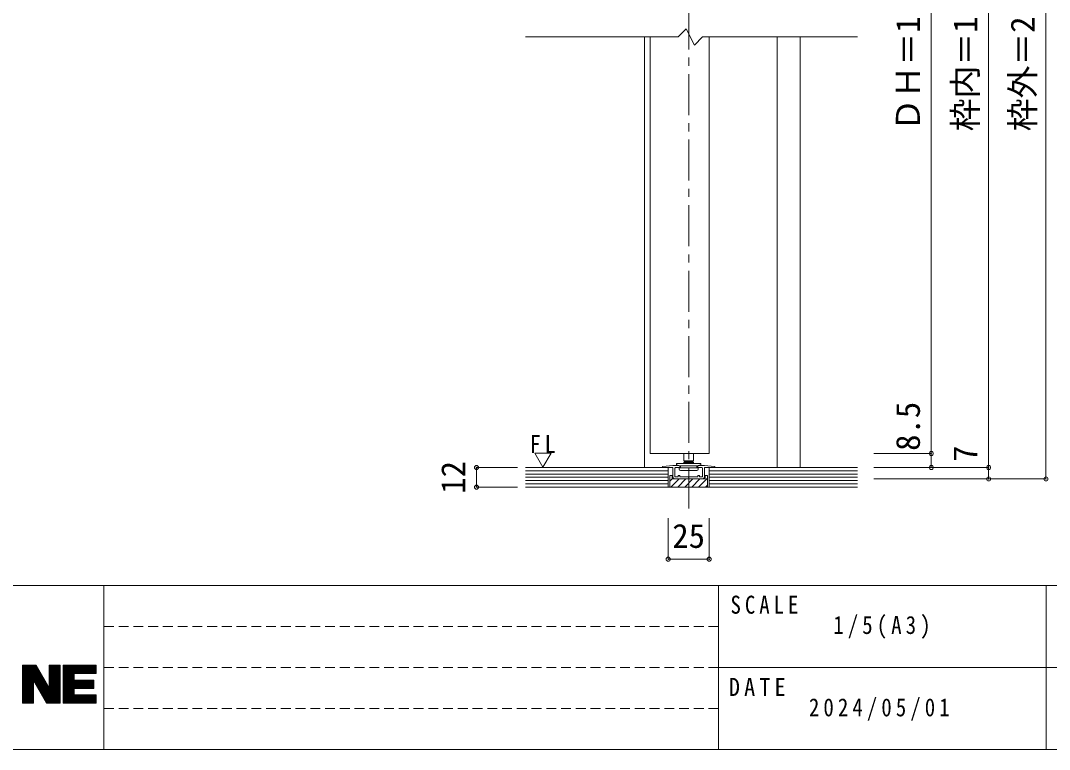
# Model space of a CAD drawing. Units: millimetres on the paper, with parts at other scales. Extents: x -197 to 281, y -138 to 137.
# Drawn here: x -67.3 to 58.2, y -138 to -49.1 of the extents above; entities that cross this region are included whole.
import ezdxf
from ezdxf.enums import TextEntityAlignment as Align

# ---------------------------------------------------------------- set-up
doc = ezdxf.new("R2010")
doc.units = ezdxf.units.MM
doc.header["$PDMODE"] = 32
doc.header["$PDSIZE"] = 0.5
doc.linetypes.add('CHAIN1', pattern=[8, 5, -1, 1, -1])
doc.linetypes.add('DASHED1', pattern=[1.8, 1.2, -0.6])
for name, color, linetype, lineweight in [('0-0_補助線', 7, 'Continuous', 9), ('0-1_通り芯', 4, 'CHAIN1', 9), ('0-3_仕上げ', 2, 'Continuous', 9), ('0-4_枠', 3, 'Continuous', 9), ('0-6_扉', 2, 'Continuous', 9), ('0-7_金物', 7, 'Continuous', 9), ('0-A_文字', 7, 'Continuous', 9), ('0-B_寸法', 7, 'Continuous', 9), ('0-C_ハッチ', 4, 'DASHED1', 9), ('F-0_補助線', 7, 'Continuous', 9), ('F-1_枠', 7, 'Continuous', 9)]:
    doc.layers.add(name, color=color, linetype=linetype, lineweight=lineweight)
doc.layers.add('F-A_文字', color=7, linetype='Continuous')
doc.styles.add('ＭＳ ゴシック', font='')
doc.styles.get('ＭＳ ゴシック').set_extended_font_data('MS Gothic')

msp = doc.modelspace()

# ---------------------------------------------------------------- linework, layer by layer
at = {"layer": '0-0_補助線'}
for p, q in [((13.599, -101.9), (13.599, -102.795)), ((13.599, -102.795), (14.799, -102.795)), ((13.849, -102.839), (13.599, -102.795)), ((13.699, -102.899), (13.599, -102.999)), ((13.699, -102.899), (14.699, -102.899)), ((13.849, -102.839), (14.549, -102.839)), ((13.849, -102.839), (13.849, -102.899)), ((14.549, -102.839), (14.799, -102.795)), ((14.549, -102.839), (14.549, -102.899)), ((14.799, -102.999), (14.699, -102.899)), ((14.799, -102.795), (14.799, -101.9)), ((12.699, -103.339), (12.699, -103.199)), ((12.699, -103.339), (12.873, -103.339)), ((12.799, -103.099), (14.799, -103.099)), ((12.873, -103.339), (13.163, -103.385)), ((13.163, -103.385), (13.189, -103.389)), ((13.189, -103.619), (13.189, -103.389)), ((13.189, -103.391), (15.209, -103.391)), ((13.189, -103.659), (15.209, -103.659)), ((13.199, -103.959), (15.199, -103.959)), ((13.599, -103.099), (13.599, -102.999)), ((14.799, -102.999), (13.599, -102.999)), ((14.799, -102.999), (14.799, -103.099)), ((14.799, -103.099), (15.599, -103.099)), ((15.209, -103.389), (15.524, -103.339)), ((15.209, -103.389), (15.209, -103.619)), ((15.524, -103.339), (15.699, -103.339)), ((15.699, -103.199), (15.699, -103.339))]:
    msp.add_line(p, q, dxfattribs=at)
for points in [[(13.039, -103.799), (13.039, -103.659), (13.149, -103.659)], [(13.149, -103.659), (13.189, -103.659), (13.189, -103.619)], [(15.209, -103.619), (15.209, -103.659), (15.249, -103.659)], [(15.249, -103.659), (15.359, -103.659), (15.359, -103.799)]]:
    msp.add_lwpolyline(points, dxfattribs=at)
for centre, radius, start, end in [((12.799, -103.199), 0.1, 90, 180), ((13.199, -103.799), 0.16, 180, 270), ((15.199, -103.799), 0.16, 270, 0), ((15.599, -103.199), 0.1, 0, 90)]:
    msp.add_arc(centre, radius, start, end, dxfattribs=at)
at = {"layer": '0-1_通り芯'}
msp.add_line((14.199, -108.6), (14.199, 17.25), dxfattribs=at)
at = {"layer": '0-3_仕上げ'}
for p, q in [((11.699, -103.6), (-5.701, -103.6)), ((11.699, -106), (11.699, -103.6)), ((16.699, -106), (16.699, -103.6)), ((34.799, -103.6), (16.699, -103.6)), ((-5.701, -106), (34.799, -106))]:
    msp.add_line(p, q, dxfattribs=at)
at = {"layer": '0-3_仕上げ', "color": 7}
for p, q in [((-5.701, -104), (11.699, -104)), ((16.699, -104), (34.799, -104)), ((-5.701, -104.4), (11.699, -104.4)), ((-5.701, -104.8), (11.699, -104.8)), ((-5.701, -105.2), (11.699, -105.2)), ((16.699, -104.4), (34.799, -104.4)), ((16.699, -104.8), (34.799, -104.8)), ((16.699, -105.2), (34.799, -105.2)), ((-5.701, -105.6), (11.699, -105.6)), ((16.699, -105.6), (34.799, -105.6))]:
    msp.add_line(p, q, dxfattribs=at)
at = {"layer": '0-4_枠', "color": 4}
for p, q in [((8.799, -103.6), (8.799, -51.077)), ((24.999, -103.6), (24.999, -51.077)), ((27.799, -103.6), (27.799, -51.077))]:
    msp.add_line(p, q, dxfattribs=at)
at = {"layer": '0-6_扉'}
for p, q in [((-5.701, -51.077), (12.899, -51.077)), ((15.899, -51.077), (34.799, -51.077))]:
    msp.add_line(p, q, dxfattribs=at)
at = {"layer": '0-6_扉', "color": 6}
for p, q in [((9.499, -101.9), (9.499, -51.077)), ((16.699, -101.9), (16.699, -51.077)), ((9.499, -101.9), (16.699, -101.9))]:
    msp.add_line(p, q, dxfattribs=at)
at = {"layer": '0-6_扉'}
msp.add_lwpolyline([(12.899, -51.077), (13.899, -50.077), (14.899, -52.077), (15.899, -51.077)], dxfattribs=at)
at = {"layer": '0-7_金物'}
for p, q in [((12.259, -103.36), (11.059, -103.48)), ((12.259, -103.6), (11.059, -103.6)), ((12.979, -103.36), (12.259, -103.36)), ((12.259, -104.7), (12.259, -103.6)), ((12.499, -103.7), (12.499, -104.76)), ((12.599, -103.6), (12.979, -103.6)), ((15.419, -103.36), (16.139, -103.36)), ((15.799, -103.6), (15.419, -103.6)), ((15.899, -103.7), (15.899, -104.76)), ((17.339, -103.48), (16.139, -103.36)), ((17.339, -103.6), (16.139, -103.6)), ((16.139, -104.7), (16.139, -103.6)), ((12.499, -104.76), (12.899, -104.76)), ((12.559, -105), (15.839, -105)), ((12.899, -104.6), (12.899, -104.76)), ((13.059, -104.56), (12.939, -104.56)), ((13.099, -104.6), (13.099, -104.76)), ((15.299, -104.6), (15.299, -104.76)), ((15.459, -104.56), (15.339, -104.56)), ((15.499, -104.6), (15.499, -104.76)), ((15.499, -104.76), (15.899, -104.76))]:
    msp.add_line(p, q, dxfattribs=at)
at = {"layer": '0-7_金物', "color": 3}
for p, q in [((12.199, -104.6), (11.899, -104.6)), ((12.199, -104.6), (12.199, -105)), ((12.199, -105), (16.199, -105)), ((16.199, -104.6), (16.492, -104.6)), ((16.199, -104.6), (16.199, -105)), ((16.492, -104.6), (16.492, -106))]:
    msp.add_line(p, q, dxfattribs=at)
msp.add_lwpolyline([(11.899, -104.6), (11.899, -106), (16.492, -106)], dxfattribs=at)
at = {"layer": '0-7_金物'}
msp.add_lwpolyline([(13.099, -104.76), (14.139, -104.76), (14.199, -104.82), (14.259, -104.76), (15.299, -104.76)], dxfattribs=at)
for centre, radius, start, end in [((11.059, -103.54), 0.06, 90, 270), ((12.599, -103.7), 0.1, 90, 180), ((12.979, -103.48), 0.12, 0, 90), ((12.979, -103.48), 0.12, 270, 0), ((15.419, -103.48), 0.12, 90, 180), ((15.419, -103.48), 0.12, 180, 270), ((15.799, -103.7), 0.1, 0, 90), ((17.339, -103.54), 0.06, 270, 90), ((12.559, -104.7), 0.3, 180, 270), ((12.939, -104.6), 0.04, 90, 180), ((13.059, -104.6), 0.04, 0, 90), ((15.339, -104.6), 0.04, 90, 180), ((15.459, -104.6), 0.04, 0, 90), ((15.839, -104.7), 0.3, 270, 0)]:
    msp.add_arc(centre, radius, start, end, dxfattribs=at)
at = {"layer": '0-A_文字'}
msp.add_line((-4.588, -101.837), (-3.588, -103.569), dxfattribs=at)
msp.add_lwpolyline([(-4.588, -101.837), (-2.588, -101.837), (-3.588, -103.569)], dxfattribs=at)
at = {"layer": '0-B_寸法', "color": 4}
for p, q in [((57.799, -105), (57.799, 5.95)), ((50.799, -1.25), (50.799, -103.6)), ((43.799, -2.75), (43.799, -101.9)), ((43.799, -101.9), (36.799, -101.9)), ((43.799, -103.6), (43.799, -101.9)), ((-11.701, -103.6), (-11.701, -106)), ((-11.701, -103.6), (-6.701, -103.6)), ((50.799, -103.6), (36.799, -103.6)), ((43.799, -103.6), (36.799, -103.6)), ((50.799, -103.6), (36.799, -103.6)), ((50.799, -105), (50.799, -103.6)), ((57.799, -105), (36.799, -105)), ((50.799, -105), (36.799, -105)), ((-11.701, -106), (-6.701, -106)), ((11.699, -114.794), (11.699, -109.794)), ((16.699, -114.794), (16.699, -109.794)), ((11.699, -114.794), (16.699, -114.794))]:
    msp.add_line(p, q, dxfattribs=at)
at = {"layer": '0-B_寸法'}
for p in [(43.799, -101.9), (-11.701, -103.6), (43.799, -103.6), (50.799, -103.6), (50.799, -103.6), (50.799, -105), (57.799, -105), (-11.701, -106), (11.699, -114.794), (16.699, -114.794)]:
    msp.add_point(p, dxfattribs=at)
at = {"layer": '0-C_ハッチ', "linetype": 'Continuous'}
for p, q in [((11.899, -105.271), (12.199, -104.971)), ((12.018, -106), (13.018, -105)), ((12.866, -106), (13.866, -105)), ((13.715, -106), (14.715, -105)), ((14.563, -106), (15.563, -105)), ((15.412, -106), (16.492, -104.92)), ((16.26, -106), (16.492, -105.768))]:
    msp.add_line(p, q, dxfattribs=at)
at = {"layer": 'F-0_補助線', "color": 3, "lineweight": 18}
msp.add_line((-197.169, -118), (197.831, -118), dxfattribs=at)
at = {"layer": 'F-0_補助線', "color": 2, "linetype": 'DASHED1', "lineweight": 18}
for p, q in [((17.831, -123), (-57.169, -123)), ((17.831, -128), (-57.169, -128)), ((17.831, -133), (-57.169, -133))]:
    msp.add_line(p, q, dxfattribs=at)
at = {"layer": 'F-0_補助線'}
for p, q in [((-67.125, -127.729), (-67.125, -132.346)), ((-67.025, -127.729), (-67.025, -132.346)), ((-66.925, -127.729), (-66.925, -132.346)), ((-66.825, -127.729), (-66.825, -132.346)), ((-66.726, -127.729), (-66.726, -132.346)), ((-66.626, -127.729), (-66.626, -132.346)), ((-66.526, -127.729), (-66.526, -132.346)), ((-66.426, -127.729), (-66.426, -132.346)), ((-66.327, -127.729), (-66.327, -132.346)), ((-66.227, -127.729), (-66.227, -132.346)), ((-66.127, -127.729), (-66.127, -132.346)), ((-66.028, -127.729), (-66.028, -132.346)), ((-65.928, -127.729), (-65.928, -132.346)), ((-65.828, -127.729), (-65.828, -132.346)), ((-65.728, -127.729), (-65.728, -129.661)), ((-65.629, -127.729), (-65.629, -129.833)), ((-65.529, -127.729), (-65.529, -130.006)), ((-65.429, -127.773), (-65.429, -130.179)), ((-65.329, -127.946), (-65.329, -130.351)), ((-63.833, -127.729), (-63.833, -132.346)), ((-63.734, -127.729), (-63.734, -132.346)), ((-63.634, -127.729), (-63.634, -132.346)), ((-63.534, -127.729), (-63.534, -132.346)), ((-63.434, -127.729), (-63.434, -132.346)), ((-63.335, -127.729), (-63.335, -132.346)), ((-63.235, -127.729), (-63.235, -132.346)), ((-63.135, -127.729), (-63.135, -132.346)), ((-63.035, -127.729), (-63.035, -132.346)), ((-62.936, -127.729), (-62.936, -132.346)), ((-62.836, -127.729), (-62.836, -132.346)), ((-62.736, -127.729), (-62.736, -132.346)), ((-62.637, -127.729), (-62.637, -132.346)), ((-62.537, -127.729), (-62.537, -132.346)), ((-62.147, -127.729), (-62.147, -132.346)), ((-62.047, -127.729), (-62.047, -132.346)), ((-61.947, -127.729), (-61.947, -132.346)), ((-61.847, -127.729), (-61.847, -132.346)), ((-61.748, -127.729), (-61.748, -132.346)), ((-61.648, -127.729), (-61.648, -132.346)), ((-61.548, -127.729), (-61.548, -132.346)), ((-61.448, -127.729), (-61.448, -132.346)), ((-61.349, -127.729), (-61.349, -132.346)), ((-61.249, -127.729), (-61.249, -132.346)), ((-61.149, -127.729), (-61.149, -132.346)), ((-61.049, -127.729), (-61.049, -132.346)), ((-60.95, -127.729), (-60.95, -132.346)), ((-60.85, -127.729), (-60.85, -132.346)), ((-60.75, -127.729), (-60.75, -128.744)), ((-60.651, -127.729), (-60.651, -128.744)), ((-60.551, -127.729), (-60.551, -128.744)), ((-60.451, -127.729), (-60.451, -128.744)), ((-60.351, -127.729), (-60.351, -128.744)), ((-60.252, -127.729), (-60.252, -128.744)), ((-60.152, -127.729), (-60.152, -128.744)), ((-60.052, -127.729), (-60.052, -128.744)), ((-59.952, -127.729), (-59.952, -128.744)), ((-59.853, -127.729), (-59.853, -128.744)), ((-59.753, -127.729), (-59.753, -128.744)), ((-59.653, -127.729), (-59.653, -128.744)), ((-59.553, -127.729), (-59.553, -128.744)), ((-59.454, -127.729), (-59.454, -128.744)), ((-59.354, -127.729), (-59.354, -128.744)), ((-59.254, -127.729), (-59.254, -128.744)), ((-59.155, -127.729), (-59.155, -128.744)), ((-59.055, -127.729), (-59.055, -128.744)), ((-58.955, -127.729), (-58.955, -128.744)), ((-58.855, -127.729), (-58.855, -128.744)), ((-58.756, -127.729), (-58.756, -128.744)), ((-58.656, -127.729), (-58.656, -128.744)), ((-58.556, -127.729), (-58.556, -128.744)), ((-58.456, -127.729), (-58.456, -128.744)), ((-58.357, -127.729), (-58.357, -128.744)), ((-58.257, -127.729), (-58.257, -128.744)), ((-58.157, -127.729), (-58.157, -128.744)), ((-65.23, -128.118), (-65.23, -130.524)), ((-65.13, -128.291), (-65.13, -130.697)), ((-65.03, -128.464), (-65.03, -130.869)), ((-64.93, -128.636), (-64.93, -131.042)), ((-64.831, -128.809), (-64.831, -131.215)), ((-64.731, -128.982), (-64.731, -131.387)), ((-64.631, -129.155), (-64.631, -131.56)), ((-64.532, -129.327), (-64.532, -131.733)), ((-64.432, -129.5), (-64.432, -131.905)), ((-64.332, -129.673), (-64.332, -132.078)), ((-64.232, -129.845), (-64.232, -132.25)), ((-64.133, -130.018), (-64.133, -132.346)), ((-64.033, -130.191), (-64.033, -132.346)), ((-63.933, -130.363), (-63.933, -132.346)), ((-60.75, -129.533), (-60.75, -130.548)), ((-60.651, -129.533), (-60.651, -130.548)), ((-60.551, -129.533), (-60.551, -130.548)), ((-60.451, -129.533), (-60.451, -130.548)), ((-60.351, -129.533), (-60.351, -130.548)), ((-60.252, -129.533), (-60.252, -130.548)), ((-60.152, -129.533), (-60.152, -130.548)), ((-60.052, -129.533), (-60.052, -130.548)), ((-59.952, -129.533), (-59.952, -130.548)), ((-59.853, -129.533), (-59.853, -130.548)), ((-59.753, -129.533), (-59.753, -130.548)), ((-59.653, -129.533), (-59.653, -130.548)), ((-59.553, -129.533), (-59.553, -130.548)), ((-59.454, -129.533), (-59.454, -130.548)), ((-59.354, -129.533), (-59.354, -130.548)), ((-59.254, -129.533), (-59.254, -130.548)), ((-59.155, -129.533), (-59.155, -130.548)), ((-59.055, -129.533), (-59.055, -130.548)), ((-58.955, -129.533), (-58.955, -130.548)), ((-58.855, -129.533), (-58.855, -130.548)), ((-58.756, -129.533), (-58.756, -130.548)), ((-58.656, -129.533), (-58.656, -130.548)), ((-58.556, -129.533), (-58.556, -130.548)), ((-58.456, -129.533), (-58.456, -130.548)), ((-60.75, -131.329), (-60.75, -132.346)), ((-60.651, -131.329), (-60.651, -132.346)), ((-60.551, -131.329), (-60.551, -132.346)), ((-60.451, -131.329), (-60.451, -132.346)), ((-60.351, -131.329), (-60.351, -132.346)), ((-60.252, -131.329), (-60.252, -132.346)), ((-60.152, -131.329), (-60.152, -132.346)), ((-60.052, -131.329), (-60.052, -132.346)), ((-59.952, -131.329), (-59.952, -132.346)), ((-59.853, -131.329), (-59.853, -132.346)), ((-59.753, -131.329), (-59.753, -132.346)), ((-59.653, -131.329), (-59.653, -132.346)), ((-59.553, -131.329), (-59.553, -132.346)), ((-59.454, -131.329), (-59.454, -132.346)), ((-59.354, -131.329), (-59.354, -132.346)), ((-59.254, -131.329), (-59.254, -132.346)), ((-59.155, -131.329), (-59.155, -132.346)), ((-59.055, -131.329), (-59.055, -132.346)), ((-58.955, -131.329), (-58.955, -132.346)), ((-58.855, -131.329), (-58.855, -132.346)), ((-58.756, -131.329), (-58.756, -132.346)), ((-58.656, -131.329), (-58.656, -132.346)), ((-58.556, -131.329), (-58.556, -132.346)), ((-58.456, -131.329), (-58.456, -132.346)), ((-58.357, -131.329), (-58.357, -132.346)), ((-58.257, -131.329), (-58.257, -132.346)), ((-58.157, -131.329), (-58.157, -132.346))]:
    msp.add_line(p, q, dxfattribs=at)
at = {"layer": 'F-0_補助線', "color": 3, "lineweight": 18}
msp.add_lwpolyline([(-197.169, 137), (197.831, 137), (197.831, -138), (-197.169, -138)], close=True, dxfattribs=at)
at = {"layer": 'F-0_補助線', "color": 2, "lineweight": 18}
for points in [[(-112.169, -118), (-57.169, -118), (-57.169, -138), (-112.169, -138)], [(17.831, -118), (57.831, -118), (57.831, -128), (17.831, -128)], [(57.831, -118), (177.831, -118), (177.831, -128), (57.831, -128)], [(17.831, -128), (57.831, -128), (57.831, -138), (17.831, -138)]]:
    msp.add_lwpolyline(points, close=True, dxfattribs=at)
at = {"layer": 'F-1_枠'}
for points in [[(-63.854, -127.729), (-63.854, -130.501), (-65.455, -127.729), (-67.125, -127.729), (-67.125, -132.346), (-65.779, -132.346), (-65.779, -129.574), (-64.177, -132.346), (-62.507, -132.346), (-62.507, -127.729)], [(-58.106, -128.744), (-58.106, -127.729), (-62.147, -127.729), (-62.147, -132.346), (-58.106, -132.346), (-58.106, -131.329), (-60.8, -131.329), (-60.8, -130.548), (-58.395, -130.548), (-58.395, -129.533), (-60.8, -129.533), (-60.8, -128.744)]]:
    msp.add_lwpolyline(points, close=True, dxfattribs=at)

# ---------------------------------------------------------------- texts
at = {"layer": '0-A_文字', "insert": (-5.213, -101.837), "char_height": 2.199, "attachment_point": 7, "style": 'ＭＳ ゴシック'}
msp.add_mtext('\\T1.36;\\W0.9;FL', dxfattribs=at)
at = {"layer": '0-B_寸法', "style": 'ＭＳ ゴシック'}
for s, p in [('ＤＨ＝1,983', (43.299, -62.577)), ('枠内＝1,999', (50.299, -62.577)), ('枠外＝2,042', (57.299, -62.577)), ('8.5', (43.299, -101.574)), ('7', (50.299, -102.918)), ('12', (-12.201, -106.8))]:
    msp.add_text(s, height=2.933, rotation=90, dxfattribs=at).set_placement(p, align=Align.BOTTOM_LEFT)
msp.add_text('25', height=2.933, dxfattribs=at).set_placement((12.199, -114.294), align=Align.BOTTOM_LEFT)
at = {"layer": 'F-A_文字', "char_height": 2.199, "attachment_point": 7, "style": 'ＭＳ ゴシック'}
for s, insert in [('\\T1.38;\\W0.85;SCALE', (19.3, -121.478)), ('\\T1.39;\\W0.85;1/5(A3)', (31.843, -124.5)), ('\\T1.38;\\W0.9;DATE', (19.106, -131.478)), ('\\T1.39;\\W0.85;2024/05/01', (28.87, -134.5))]:
    msp.add_mtext(s, dxfattribs=dict(at, insert=insert))

doc.saveas('drawing.dxf')
